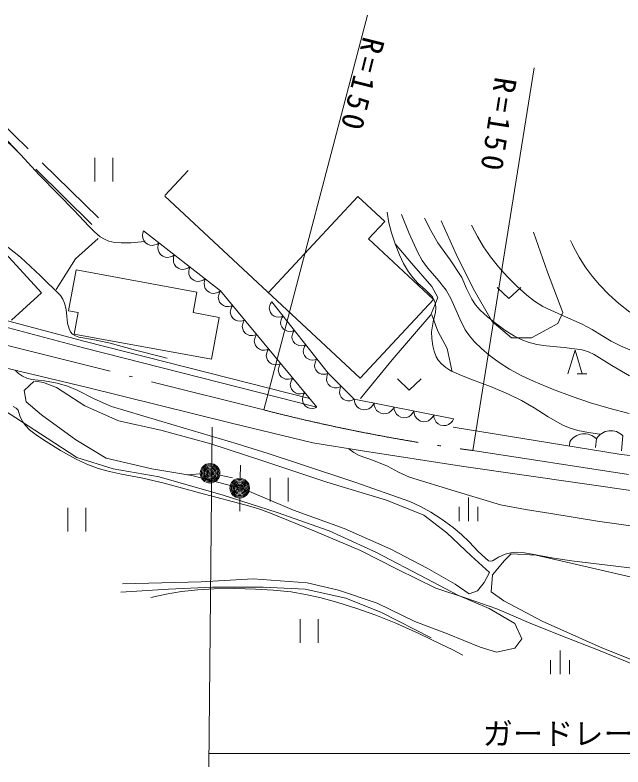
# Model space of a CAD drawing. Units: millimetres, scale not verified. Extents: x -625 to 708542, y -625 to 359900.
# Drawn here: x 335484 to 381790, y 234448 to 291691 of the extents above; entities that cross this region are included whole.
import ezdxf
from ezdxf.enums import TextEntityAlignment as Align

# ---------------------------------------------------------------- set-up
doc = ezdxf.new("R2010")
doc.units = ezdxf.units.MM
doc.header["$LTSCALE"] = 1000
doc.linetypes.add('DASHED', pattern=[7.5, 6, -1.5])
doc.linetypes.add('LONG_DASHED_DOTTED', pattern=[15.25, 12, -1.5, 0.25, -1.5])
doc.layers.add('S-SUV', color=7, linetype='Continuous', lineweight=13)
doc.styles.add('ＭＳ ゴシック', font='')
doc.styles.get('ＭＳ ゴシック').set_extended_font_data('MS Gothic')

msp = doc.modelspace()

# ---------------------------------------------------------------- linework, layer by layer
at = {"layer": 'S-SUV'}
for p, q in [((354444, 261626), (362320, 291691)), ((375023, 287668), (370344, 258542)), ((334905, 282111), (335894, 281074)), ((335894, 281074), (337325, 279526)), ((341564, 280808), (341564, 279008)), ((342946, 279008), (342946, 280808)), ((337325, 279526), (338789, 278029)), ((348662, 279867), (346888, 277960)), ((338789, 278029), (339970, 276848)), ((346888, 277908), (361785, 264052)), ((361599, 277876), (354792, 270557)), ((363640, 275979), (361599, 277876)), ((339970, 276848), (341141, 275590)), ((363837, 276672), (363968, 275882)), ((364924, 276505), (365514, 275053)), ((362400, 274646), (363640, 275979)), ((366666, 276237), (367154, 275288)), ((341141, 275590), (341540, 275178)), ((363968, 275882), (364159, 275098)), ((370477, 275251), (370253, 275687)), ((337492, 270551), (333594, 274786)), ((341540, 275178), (341976, 274813)), ((341976, 274813), (342293, 274621)), ((345218, 275092), (345200, 274923)), ((345200, 274923), (345214, 274705)), ((345279, 275262), (345218, 275092)), ((351143, 270695), (345279, 275262)), ((364159, 275098), (364432, 274262)), ((365514, 275053), (366168, 273604)), ((367154, 275288), (367697, 274361)), ((370705, 274830), (370477, 275251)), ((371178, 274035), (370705, 274830)), ((334457, 274402), (335888, 273263)), ((342293, 274621), (342637, 274481)), ((342637, 274481), (343087, 274384)), ((343087, 274384), (343561, 274344)), ((343561, 274344), (344324, 274360)), ((344324, 274360), (345089, 274436)), ((345089, 274436), (345238, 274455)), ((345214, 274705), (345288, 274534)), ((345238, 274455), (345386, 274473)), ((345288, 274534), (345391, 274383)), ((345391, 274383), (345573, 274242)), ((345573, 274242), (345745, 274178)), ((346144, 274188), (346300, 274250)), ((346300, 274250), (346452, 274348)), ((346452, 274348), (346391, 274179)), ((367353, 270039), (362400, 274646)), ((364432, 274262), (364767, 273435)), ((367697, 274361), (368633, 273053)), ((377910, 274285), (377794, 274529)), ((378029, 274044), (377910, 274285)), ((345745, 274178), (345929, 274148)), ((345929, 274148), (346144, 274188)), ((346391, 274179), (346372, 274010)), ((346372, 274010), (346386, 273792)), ((346386, 273792), (346460, 273621)), ((371696, 273282), (371178, 274035)), ((378449, 273263), (378029, 274044)), ((335888, 273263), (337422, 271834)), ((346460, 273621), (346564, 273470)), ((346564, 273470), (346746, 273328)), ((346746, 273328), (346918, 273265)), ((346918, 273265), (347102, 273235)), ((347102, 273235), (347316, 273275)), ((347316, 273275), (347473, 273337)), ((347473, 273337), (347625, 273435)), ((347564, 273266), (347545, 273097)), ((347545, 273097), (347559, 272879)), ((347625, 273435), (347564, 273266)), ((364767, 273435), (365080, 272782)), ((366168, 273604), (366501, 273012)), ((368633, 273053), (369517, 271713)), ((372310, 272510), (371696, 273282)), ((378919, 272515), (378449, 273263)), ((347559, 272879), (347633, 272708)), ((347633, 272708), (347737, 272557)), ((347737, 272557), (347919, 272415)), ((348646, 272423), (348798, 272522)), ((348798, 272522), (348737, 272353)), ((365080, 272782), (365450, 272150)), ((366501, 273012), (366890, 272447)), ((372966, 271781), (372310, 272510)), ((379437, 271821), (378919, 272515)), ((340135, 272284), (339568, 269182)), ((349335, 270602), (340135, 272284)), ((347919, 272415), (348091, 272352)), ((348091, 272352), (348274, 272322)), ((348274, 272322), (348489, 272362)), ((348489, 272362), (348646, 272423)), ((348737, 272353), (348718, 272184)), ((348718, 272184), (348732, 271966)), ((348732, 271966), (348806, 271795)), ((365450, 272150), (365775, 271704)), ((366890, 272447), (367625, 271619)), ((337422, 271834), (338940, 270338)), ((348806, 271795), (348909, 271643)), ((348909, 271643), (349091, 271502)), ((349091, 271502), (349263, 271439)), ((349263, 271439), (349447, 271408)), ((349447, 271408), (349662, 271448)), ((349662, 271448), (349818, 271510)), ((349818, 271510), (349970, 271609)), ((349909, 271439), (349891, 271270)), ((349970, 271609), (349909, 271439)), ((365775, 271704), (366157, 271284)), ((367625, 271619), (368317, 270749)), ((369517, 271713), (369867, 270884)), ((373698, 271050), (372966, 271781)), ((380004, 271163), (379437, 271821)), ((349891, 271270), (349904, 271052)), ((349904, 271052), (349979, 270881)), ((349979, 270881), (350082, 270730)), ((366157, 271284), (366742, 270778)), ((366742, 270778), (367276, 270238)), ((369867, 270884), (370277, 270070)), ((372208, 270959), (373108, 270109)), ((373108, 270109), (374008, 270959)), ((374463, 270370), (373698, 271050)), ((380725, 270425), (380004, 271163)), ((335225, 268464), (337492, 270551)), ((338940, 270338), (339127, 270064)), ((349049, 269040), (349335, 270602)), ((350082, 270730), (350264, 270589)), ((350264, 270589), (350436, 270525)), ((350436, 270525), (350620, 270495)), ((350620, 270495), (350835, 270535)), ((350835, 270535), (350991, 270597)), ((350997, 270393), (350964, 270184)), ((350991, 270597), (351143, 270695)), ((351050, 270549), (350997, 270393)), ((351143, 270695), (351050, 270549)), ((358462, 261836), (351143, 270695)), ((367276, 270238), (367420, 269983)), ((368317, 270749), (368673, 270112)), ((375057, 269915), (374463, 270370)), ((381481, 269738), (380725, 270425)), ((339127, 270064), (339264, 269757)), ((339264, 269757), (339376, 269276)), ((350964, 270184), (350998, 270008)), ((350998, 270008), (351064, 269843)), ((351064, 269843), (351206, 269672)), ((351206, 269672), (351355, 269576)), ((354942, 269725), (354887, 269576)), ((355035, 269865), (354942, 269725)), ((359342, 264417), (355035, 269865)), ((361785, 264052), (367353, 270039)), ((367420, 269983), (367511, 269698)), ((367511, 269698), (367542, 269382)), ((368673, 270112), (368984, 269434)), ((370277, 270070), (370570, 269631)), ((370570, 269631), (370917, 269223)), ((375683, 269511), (375057, 269915)), ((382306, 269070), (381481, 269738)), ((339376, 269276), (339436, 268740)), ((339568, 269182), (340284, 269051)), ((340284, 269051), (339982, 267399)), ((351355, 269576), (351522, 269509)), ((351522, 269509), (351733, 269501)), ((351733, 269501), (351894, 269527)), ((351912, 269285), (351879, 269077)), ((351879, 269077), (351913, 268900)), ((351894, 269527), (352058, 269588)), ((351965, 269441), (351912, 269285)), ((352058, 269588), (351965, 269441)), ((354887, 269576), (354851, 269375)), ((354851, 269375), (354881, 269203)), ((354881, 269203), (354941, 269043)), ((354941, 269043), (355075, 268874)), ((367511, 269059), (367328, 268324)), ((367542, 269382), (367511, 269059)), ((368984, 269434), (369357, 268567)), ((370917, 269223), (371475, 268709)), ((377172, 268807), (375683, 269511)), ((334538, 268521), (340833, 266850)), ((339436, 268740), (339491, 268244)), ((351034, 268677), (349049, 269040)), ((350450, 265485), (351034, 268677)), ((351913, 268900), (351979, 268736)), ((351979, 268736), (352121, 268564)), ((352121, 268564), (352270, 268468)), ((352809, 268420), (352973, 268480)), ((352973, 268480), (352880, 268334)), ((355075, 268874), (355217, 268778)), ((355217, 268778), (355377, 268710)), ((355377, 268710), (355581, 268699)), ((355581, 268699), (355736, 268720)), ((355749, 268486), (355713, 268285)), ((355736, 268720), (355896, 268775)), ((355803, 268635), (355749, 268486)), ((355896, 268775), (355803, 268635)), ((369357, 268567), (369781, 267735)), ((371475, 268709), (372088, 268228)), ((378682, 268160), (377172, 268807)), ((340707, 266367), (334604, 267986)), ((339491, 268244), (339601, 267792)), ((352270, 268468), (352437, 268401)), ((352437, 268401), (352648, 268394)), ((352648, 268394), (352809, 268420)), ((352827, 268178), (352794, 267969)), ((352794, 267969), (352828, 267793)), ((352880, 268334), (352827, 268178)), ((355713, 268285), (355742, 268113)), ((355742, 268113), (355802, 267953)), ((355802, 267953), (355936, 267784)), ((367328, 268324), (367207, 267581)), ((372088, 268228), (372797, 267706)), ((379450, 267756), (378682, 268160)), ((339601, 267792), (339707, 267577)), ((339707, 267577), (339862, 267398)), ((339862, 267398), (340084, 267259)), ((339982, 267399), (350450, 265485)), ((352828, 267793), (352894, 267628)), ((352894, 267628), (353036, 267457)), ((353036, 267457), (353185, 267361)), ((353185, 267361), (353352, 267294)), ((353724, 267312), (353887, 267373)), ((353887, 267373), (353794, 267226)), ((355936, 267784), (356078, 267689)), ((356078, 267689), (356238, 267620)), ((356238, 267620), (356442, 267609)), ((356442, 267609), (356598, 267630)), ((356610, 267396), (356574, 267195)), ((356598, 267630), (356758, 267686)), ((356665, 267546), (356610, 267396)), ((356758, 267686), (356665, 267546)), ((367207, 267581), (367225, 267054)), ((369781, 267735), (370098, 267267)), ((372797, 267706), (373531, 267241)), ((380188, 267299), (379450, 267756)), ((340084, 267259), (340352, 267164)), ((340352, 267164), (341531, 266974)), ((340833, 266850), (357921, 262490)), ((341531, 266974), (342629, 266737)), ((353352, 267294), (353563, 267287)), ((353563, 267287), (353724, 267312)), ((353741, 267071), (353709, 266862)), ((353709, 266862), (353743, 266685)), ((353794, 267226), (353741, 267071)), ((356574, 267195), (356603, 267024)), ((356603, 267024), (356664, 266863)), ((356664, 266863), (356797, 266695)), ((367225, 267054), (367305, 266514)), ((370098, 267267), (370472, 266825)), ((370472, 266825), (371013, 266297)), ((373531, 267241), (374034, 266990)), ((374034, 266990), (374572, 266791)), ((374572, 266791), (375236, 266618)), ((380885, 266871), (380188, 267299)), ((381612, 266496), (380885, 266871)), ((358462, 261836), (340707, 266367)), ((342629, 266737), (344654, 266167)), ((353743, 266685), (353809, 266521)), ((353809, 266521), (353951, 266349)), ((353951, 266349), (354100, 266253)), ((354100, 266253), (354267, 266187)), ((354267, 266187), (354478, 266179)), ((354478, 266179), (354638, 266205)), ((354638, 266205), (354802, 266266)), ((354802, 266266), (354709, 266119)), ((356797, 266695), (356939, 266599)), ((356939, 266599), (357100, 266531)), ((357100, 266531), (357303, 266519)), ((357303, 266519), (357459, 266540)), ((357471, 266307), (357435, 266106)), ((357459, 266540), (357619, 266596)), ((357526, 266456), (357471, 266307)), ((357619, 266596), (357526, 266456)), ((367305, 266514), (367403, 266090)), ((371013, 266297), (371604, 265805)), ((375236, 266618), (375928, 266500)), ((375928, 266500), (377323, 266383)), ((377323, 266383), (378687, 266209)), ((378687, 266209), (379152, 266056)), ((383028, 265890), (381612, 266496)), ((330697, 265798), (340894, 263352)), ((344654, 266167), (346755, 265639)), ((346755, 265639), (346913, 265601)), ((354656, 265963), (354624, 265755)), ((354624, 265755), (354658, 265578)), ((354709, 266119), (354656, 265963)), ((357435, 266106), (357465, 265934)), ((357465, 265934), (357525, 265774)), ((357525, 265774), (357659, 265605)), ((367403, 266090), (367559, 265682)), ((367559, 265682), (367735, 265391)), ((371604, 265805), (372362, 265247)), ((377590, 264377), (378139, 266172)), ((378139, 266172), (378688, 264377)), ((379152, 266056), (379607, 265842)), ((379607, 265842), (380933, 265005)), ((346913, 265601), (347070, 265563)), ((354658, 265578), (354724, 265413)), ((354724, 265413), (354866, 265242)), ((354866, 265242), (355015, 265146)), ((355015, 265146), (355182, 265079)), ((355182, 265079), (355393, 265072)), ((355393, 265072), (355553, 265097)), ((355553, 265097), (355717, 265158)), ((355717, 265158), (355624, 265011)), ((357659, 265605), (357801, 265509)), ((357801, 265509), (357961, 265441)), ((357961, 265441), (358165, 265429)), ((358165, 265429), (358321, 265451)), ((358333, 265217), (358297, 265016)), ((358321, 265451), (358480, 265506)), ((358387, 265366), (358333, 265217)), ((358480, 265506), (358387, 265366)), ((367735, 265391), (367965, 265127)), ((367965, 265127), (368301, 264850)), ((372362, 265247), (373150, 264742)), ((335504, 264645), (335754, 264403)), ((355571, 264856), (355538, 264647)), ((355538, 264647), (355573, 264470)), ((355624, 265011), (355571, 264856)), ((355573, 264470), (355639, 264306)), ((358297, 265016), (358326, 264844)), ((358326, 264844), (358387, 264684)), ((358387, 264684), (358520, 264515)), ((358520, 264515), (358662, 264419)), ((368301, 264850), (368683, 264615)), ((368683, 264615), (369493, 264244)), ((373150, 264742), (374042, 264254)), ((380933, 265005), (382281, 264226)), ((335754, 264403), (336046, 264205)), ((336046, 264205), (336391, 264051)), ((336391, 264051), (336766, 263951)), ((336766, 263951), (337736, 263836)), ((355639, 264306), (355780, 264134)), ((355780, 264134), (355929, 264039)), ((355929, 264039), (356096, 263972)), ((356096, 263972), (356307, 263964)), ((356307, 263964), (356468, 263990)), ((356468, 263990), (356632, 264051)), ((356539, 263904), (356486, 263748)), ((356632, 264051), (356539, 263904)), ((358662, 264419), (358822, 264351)), ((358822, 264351), (359026, 264340)), ((359026, 264340), (359182, 264361)), ((359182, 264361), (359342, 264417)), ((359228, 264111), (359216, 263906)), ((359216, 263906), (359265, 263739)), ((359265, 264266), (359228, 264111)), ((359342, 264417), (359265, 264266)), ((361313, 262445), (359342, 264417)), ((364607, 263984), (365507, 263134)), ((365507, 263134), (366407, 263984)), ((369493, 264244), (370326, 263930)), ((370326, 263930), (371708, 263413)), ((374042, 264254), (374963, 263818)), ((378314, 264377), (379034, 264377)), ((337736, 263836), (338701, 263660)), ((338701, 263660), (339474, 263429)), ((339474, 263429), (340226, 263141)), ((340894, 263352), (351961, 260616)), ((356486, 263748), (356453, 263540)), ((356453, 263540), (356487, 263363)), ((356487, 263363), (356553, 263199)), ((359265, 263739), (359344, 263586)), ((359344, 263586), (359497, 263433)), ((359497, 263433), (359650, 263354)), ((359650, 263354), (359817, 263305)), ((360022, 263317), (360175, 263357)), ((360175, 263357), (360328, 263431)), ((360328, 263431), (360251, 263280)), ((371708, 263413), (373082, 262834)), ((374963, 263818), (376428, 263206)), ((340226, 263141), (341514, 262485)), ((356553, 263199), (356695, 263027)), ((356695, 263027), (356844, 262931)), ((356844, 262931), (357011, 262864)), ((357011, 262864), (357222, 262857)), ((357222, 262857), (357383, 262882)), ((357383, 262882), (357547, 262943)), ((357454, 262797), (357401, 262641)), ((357547, 262943), (357454, 262797)), ((359817, 263305), (360022, 263317)), ((360214, 263125), (360202, 262920)), ((360202, 262920), (360251, 262753)), ((360251, 263280), (360214, 263125)), ((360251, 262753), (360330, 262600)), ((373082, 262834), (374062, 262335)), ((376428, 263206), (377917, 262648)), ((341514, 262485), (342825, 261885)), ((357401, 262641), (357368, 262432)), ((357368, 262432), (357402, 262256)), ((357402, 262256), (357468, 262091)), ((360330, 262600), (360483, 262447)), ((360483, 262447), (360636, 262368)), ((360636, 262368), (360803, 262319)), ((360803, 262319), (361008, 262331)), ((361008, 262331), (361161, 262371)), ((361161, 262371), (361313, 262445)), ((368889, 260940), (361313, 262445)), ((361313, 262445), (361336, 262259)), ((361336, 262259), (361397, 262093)), ((374062, 262335), (375025, 261777)), ((377917, 262648), (379306, 262175)), ((379306, 262175), (380724, 261757)), ((335354, 261893), (335569, 261772)), ((335569, 261772), (335729, 261613)), ((335729, 261613), (335859, 261175)), ((342825, 261885), (347609, 260461)), ((357468, 262091), (357610, 261920)), ((357610, 261920), (357759, 261824)), ((357759, 261824), (357926, 261757)), ((357926, 261757), (358137, 261749)), ((358137, 261749), (358298, 261775)), ((358298, 261775), (358462, 261836)), ((361397, 262093), (361512, 261897)), ((361512, 261897), (361661, 261773)), ((361661, 261773), (361827, 261681)), ((361827, 261681), (362062, 261635)), ((362062, 261635), (362251, 261656)), ((362251, 261656), (362436, 261714)), ((362436, 261714), (362617, 261851)), ((362617, 261851), (362733, 261982)), ((362733, 261982), (362829, 262144)), ((362829, 262144), (362851, 261958)), ((362851, 261958), (362912, 261792)), ((362912, 261792), (363027, 261596)), ((364132, 261550), (364249, 261681)), ((364249, 261681), (364344, 261843)), ((364344, 261843), (364366, 261657)), ((364366, 261657), (364428, 261491)), ((375025, 261777), (376104, 261092)), ((380724, 261757), (382274, 261367)), ((335859, 261175), (336049, 260747)), ((363027, 261596), (363176, 261472)), ((363176, 261472), (363342, 261380)), ((363342, 261380), (363577, 261334)), ((363577, 261334), (363767, 261355)), ((363767, 261355), (363951, 261413)), ((363951, 261413), (364132, 261550)), ((364428, 261491), (364542, 261295)), ((364542, 261295), (364691, 261171)), ((364691, 261171), (364858, 261079)), ((364858, 261079), (365092, 261033)), ((365092, 261033), (365282, 261054)), ((365282, 261054), (365467, 261112)), ((365467, 261112), (365647, 261249)), ((365647, 261249), (365764, 261380)), ((365764, 261380), (365859, 261542)), ((365859, 261542), (365881, 261356)), ((365881, 261356), (365943, 261191)), ((365943, 261191), (366057, 260995)), ((367163, 260948), (367279, 261079)), ((367279, 261079), (367374, 261241)), ((367374, 261241), (367396, 261055)), ((367396, 261055), (367458, 260890)), ((376104, 261092), (377202, 260466)), ((336049, 260747), (336296, 260411)), ((347609, 260461), (352394, 259036)), ((351961, 260616), (358179, 259124)), ((366057, 260995), (366206, 260870)), ((366206, 260870), (366373, 260778)), ((366373, 260778), (366608, 260732)), ((366608, 260732), (366797, 260753)), ((366797, 260753), (366982, 260811)), ((366982, 260811), (367163, 260948)), ((367458, 260890), (367573, 260694)), ((367573, 260694), (367721, 260570)), ((367721, 260570), (367888, 260477)), ((367888, 260477), (368123, 260431)), ((368312, 260452), (368497, 260510)), ((368497, 260510), (368678, 260647)), ((368678, 260647), (368794, 260778)), ((368794, 260778), (368889, 260940)), ((377202, 260466), (377760, 260242)), ((336296, 260411), (336595, 260107)), ((336595, 260107), (337195, 259649)), ((350504, 260322), (350257, 234448)), ((368123, 260431), (368312, 260452)), ((368861, 260304), (381501, 258253)), ((377760, 260242), (378341, 260075)), ((378341, 260075), (379175, 259908)), ((379175, 259908), (380037, 259781)), ((337195, 259649), (337845, 259230)), ((379767, 259429), (379706, 258766)), ((381790, 259659), (381687, 258506)), ((337845, 259230), (338959, 258535)), ((352394, 259036), (354776, 258315)), ((358179, 259124), (361951, 258502)), ((377744, 259199), (377724, 258928)), ((338959, 258535), (340097, 257896)), ((354776, 258315), (357139, 257536)), ((360915, 258673), (361287, 258397)), ((361287, 258397), (361698, 258168)), ((361698, 258168), (362787, 257780)), ((361951, 258502), (369496, 257341)), ((381501, 258253), (391626, 256962)), ((340097, 257896), (340944, 257511)), ((362787, 257780), (363856, 257335)), ((340944, 257511), (341813, 257182)), ((341813, 257182), (342685, 256931)), ((352620, 256427), (352650, 257426)), ((357139, 257536), (361354, 256131)), ((363856, 257335), (364683, 256894)), ((369496, 257341), (386163, 254937)), ((342685, 256931), (343582, 256736)), ((343582, 256736), (345224, 256429)), ((349594, 256760), (348596, 256700)), ((351078, 256657), (352058, 256461)), ((354914, 256453), (354914, 254653)), ((356295, 254653), (356295, 256453)), ((364683, 256894), (365533, 256509)), ((365533, 256509), (368998, 255432)), ((345224, 256429), (346850, 256064)), ((346850, 256064), (349906, 255204)), ((361354, 256131), (365557, 254666)), ((368998, 255432), (372474, 254414)), ((349906, 255204), (352991, 254399)), ((352597, 254927), (352597, 253927)), ((370025, 254966), (370025, 253166)), ((339506, 254166), (339506, 252366)), ((340887, 252366), (340887, 254166)), ((352991, 254399), (353969, 254119)), ((365557, 254666), (366371, 254285)), ((366371, 254285), (367167, 253846)), ((369305, 254251), (369305, 253171)), ((370745, 254251), (370745, 253171)), ((372474, 254414), (374376, 254052)), ((353969, 254119), (354939, 253779)), ((354939, 253779), (358377, 252381)), ((367167, 253846), (368023, 253292)), ((374376, 254052), (376301, 253747)), ((376301, 253747), (379852, 253169)), ((368023, 253292), (368855, 252682)), ((379852, 253169), (383410, 252650)), ((368855, 252682), (369483, 252152)), ((358377, 252381), (361788, 250929)), ((369483, 252152), (370070, 251578)), ((370070, 251578), (370761, 250863)), ((361788, 250929), (364645, 249472)), ((370761, 250863), (371545, 250140)), ((372813, 250658), (373255, 250754)), ((373255, 250754), (373715, 250791)), ((373715, 250791), (374290, 250752)), ((374290, 250752), (374879, 250650)), ((371853, 250146), (372316, 250427)), ((372316, 250427), (372813, 250658)), ((374879, 250650), (376371, 250367)), ((376371, 250367), (377858, 250146)), ((371545, 250140), (371698, 250112)), ((371698, 250112), (371853, 250146)), ((377858, 250146), (382721, 249552)), ((364645, 249472), (367535, 248066)), ((348167, 247809), (349400, 247936)), ((349400, 247936), (350649, 248004)), ((350649, 248004), (352219, 248030)), ((352219, 248030), (353797, 247995)), ((353797, 247995), (355154, 247912)), ((355154, 247912), (356515, 247768)), ((367535, 248066), (369858, 247302)), ((345828, 247358), (346986, 247612)), ((346986, 247612), (348167, 247809)), ((356515, 247768), (357609, 247589)), ((357609, 247589), (358703, 247349)), ((358703, 247349), (360075, 246978)), ((369858, 247302), (372171, 246477)), ((360075, 246978), (361439, 246546)), ((361439, 246546), (362974, 245997)), ((372171, 246477), (374596, 245442)), ((357200, 245705), (357200, 243905)), ((358582, 243905), (358582, 245705)), ((362974, 245997), (364487, 245393)), ((364487, 245393), (366240, 244614)), ((374596, 245442), (377052, 244459)), ((366240, 244614), (367969, 243781)), ((377052, 244459), (379929, 243341)), ((367969, 243781), (368775, 243379)), ((368775, 243379), (369588, 242970)), ((377000, 243303), (377000, 241503)), ((379929, 243341), (382795, 242164)), ((376280, 242588), (376280, 241508)), ((377720, 242588), (377720, 241508)), ((350266, 235476), (405979, 235476))]:
    msp.add_line(p, q, dxfattribs=at)
at = {"layer": 'S-SUV', "linetype": 'DASHED'}
for p, q in [((332186, 285694), (342664, 275438)), ((331697, 285194), (342175, 274938)), ((367930, 276014), (369080, 273485)), ((376054, 272106), (374981, 275171)), ((341807, 274671), (340102, 273121)), ((365682, 272811), (364442, 274284)), ((340102, 273121), (338629, 270795)), ((369080, 273485), (370383, 270879)), ((367233, 271028), (365682, 272811)), ((377204, 269040), (376054, 272106)), ((367698, 270175), (367233, 271028)), ((370383, 270879), (371839, 268350)), ((367155, 268857), (367698, 270175)), ((364209, 265447), (367155, 268857)), ((367698, 267617), (367233, 268857)), ((376820, 268197), (377204, 269040)), ((371839, 268350), (373295, 267124)), ((374828, 267124), (376820, 268197)), ((368395, 266299), (367698, 267617)), ((373295, 267124), (374828, 267124)), ((368783, 264516), (368395, 266299)), ((361806, 262501), (364209, 265447)), ((336953, 263807), (336178, 263109)), ((337663, 263729), (337026, 263814)), ((338639, 263347), (337663, 263729)), ((340805, 261946), (338639, 263347)), ((336178, 263109), (336333, 262256)), ((336333, 262256), (337495, 261249)), ((334598, 261648), (337931, 259478)), ((343353, 260799), (340805, 261946)), ((337495, 261249), (340126, 259355)), ((346580, 260077), (343353, 260799)), ((350402, 259058), (346580, 260077)), ((337931, 259478), (340179, 258005)), ((340126, 259355), (342419, 257954)), ((354351, 257742), (350402, 259058)), ((340179, 258005), (342970, 257152)), ((342419, 257954), (345901, 257147)), ((359234, 256128), (354351, 257742)), ((342970, 257152), (346458, 256532)), ((345901, 257147), (348958, 256638)), ((346458, 256532), (351342, 255137)), ((348958, 256638), (352865, 255618)), ((363778, 254769), (359234, 256128)), ((352865, 255618), (356687, 254005)), ((351342, 255137), (355450, 253819)), ((366623, 253623), (363778, 254769)), ((355450, 253819), (359403, 252424)), ((356687, 254005), (360551, 252603)), ((368364, 252264), (366623, 253623)), ((360551, 252603), (364118, 251032)), ((359403, 252424), (362969, 250796)), ((370233, 250523), (368364, 252264)), ((362969, 250796), (366845, 248781)), ((364118, 251032), (366878, 249589)), ((371634, 249249), (370233, 250523)), ((371845, 249072), (372760, 250171)), ((372760, 250171), (373264, 250674)), ((373264, 250674), (375187, 250583)), ((375187, 250583), (380453, 249346)), ((366878, 249589), (369001, 248357)), ((371209, 248485), (371634, 249249)), ((371753, 247790), (371845, 249072)), ((380453, 249346), (384941, 248339)), ((349665, 248536), (343077, 248381)), ((353619, 248768), (349665, 248536)), ((357727, 248458), (353619, 248768)), ((360130, 247916), (357727, 248458)), ((366845, 248781), (369200, 247528)), ((370700, 247848), (371209, 248485)), ((343542, 247761), (347185, 247993)), ((347185, 247993), (350518, 248148)), ((350518, 248148), (354394, 248148)), ((354394, 248148), (357572, 247993)), ((357572, 247993), (360673, 247296)), ((363076, 246908), (360130, 247916)), ((369001, 248357), (370063, 247635)), ((360673, 247296), (363386, 246210)), ((369200, 247528), (371603, 246520)), ((370063, 247635), (370700, 247848)), ((372715, 247103), (371753, 247790)), ((365944, 245513), (363076, 246908)), ((375645, 245546), (372715, 247103)), ((363386, 246210), (367184, 244272)), ((371603, 246520), (373541, 245358)), ((368425, 244583), (365944, 245513)), ((373541, 245358), (374083, 244195)), ((380133, 243531), (375645, 245546)), ((370905, 243575), (368425, 244583)), ((374083, 244195), (373541, 243497)), ((372145, 243187), (370905, 243575)), ((373541, 243497), (372145, 243187)), ((385216, 241516), (380133, 243531))]:
    msp.add_line(p, q, dxfattribs=at)
at = {"layer": 'S-SUV', "linetype": 'LONG_DASHED_DOTTED'}
for p, q in [((331085, 267488), (354444, 261626)), ((370344, 258542), (387859, 255835))]:
    msp.add_line(p, q, dxfattribs=at)
at = {"layer": 'S-SUV'}
for centre, radius in [((350342, 256804), 746), ((350342, 256804), 660), ((350342, 256804), 574), ((350342, 256804), 484), ((350342, 256804), 398), ((350342, 256804), 292), ((350342, 256804), 202), ((350342, 256804), 116), ((350342, 256804), 22.5), ((352597, 255677), 746), ((352597, 255677), 660), ((352597, 255677), 574), ((352597, 255677), 484), ((352597, 255677), 398), ((352597, 255677), 292), ((352597, 255677), 202), ((352597, 255677), 116), ((352597, 255677), 22.5)]:
    msp.add_circle(centre, radius, dxfattribs=at)
at = {"layer": 'S-SUV', "linetype": 'LONG_DASHED_DOTTED'}
msp.add_arc((388288, 393606), 136251, 255.61726, 262.43234, dxfattribs=at)
at = {"layer": 'S-SUV'}
for centre in [(380867, 258763), (378844, 258533)]:
    msp.add_arc(centre, 1286, 44.1647, 148.8014, dxfattribs=at)

# ---------------------------------------------------------------- texts
at = {"layer": 'S-SUV', "style": 'ＭＳ ゴシック'}
msp.add_text('ガードレール', height=1686, dxfattribs=at).set_placement((371104, 235632), align=Align.BOTTOM_LEFT)
at = {"layer": 'S-SUV', "char_height": 1686, "attachment_point": 7, "style": 'ＭＳ ゴシック'}
for insert, rotation in [((361991, 290133), 256), ((372014, 287049), 261.2)]:
    msp.add_mtext('\\T1.3;R=150', dxfattribs=dict(at, insert=insert, rotation=rotation))

doc.saveas('drawing.dxf')
